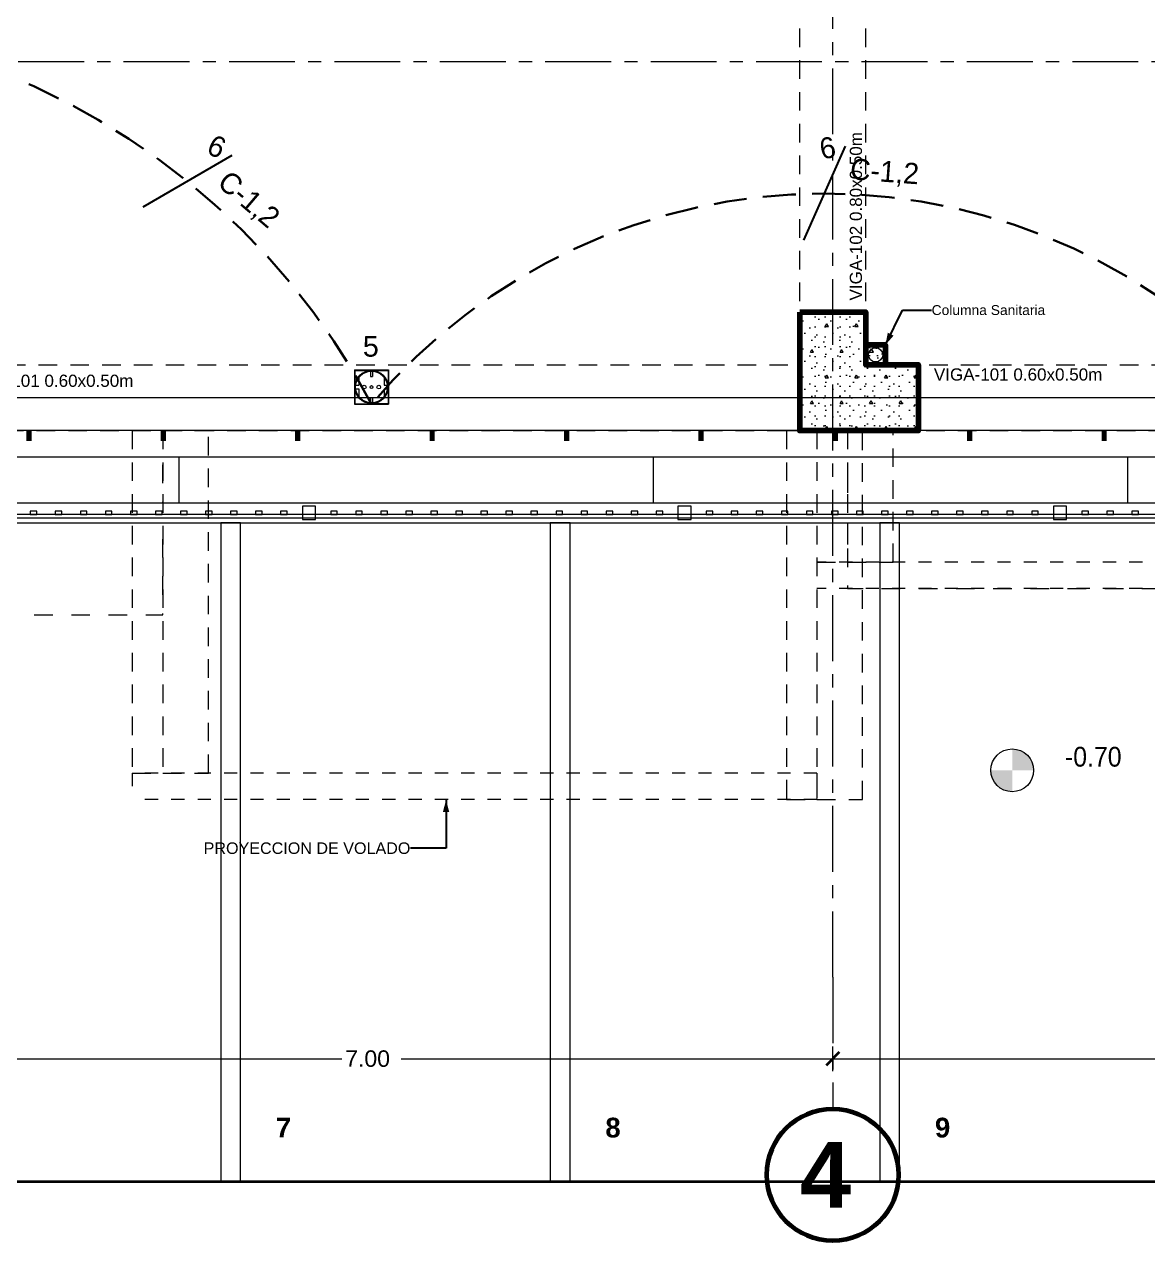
# Model space of a CAD drawing. Header units: inches. Extents: x -19 to 5698, y -728 to 92.
# Drawn here: x 24.18 to 32.71, y 1.05 to 10.28 of the extents above; entities that cross this region are included whole.
import ezdxf

# ---------------------------------------------------------------- set-up
doc = ezdxf.new("R2010")
doc.units = ezdxf.units.IN
doc.header["$MEASUREMENT"] = 0
doc.set_wipeout_variables(frame=1)
doc.header["$PDMODE"] = 1
for name, pattern in [('CONTINUA', [0]), ('HIDDEN', [0.375, 0.25, -0.125]), ('Hidden Line', [0.195611, 0.141111, -0.0545]), ('Línea Oculta', [0.195611, 0.141111, -0.0545]), ('Punto & Raya', [0.65, 0.5, -0.075, 0, -0.075]), ('Rayas', [0.282222, 0.141111, -0.141111]), ('super', [0.125, 0.075, -0.05]), ('Wipeout_Contour', [1, 0, -1])]:
    doc.linetypes.add(name, pattern=pattern)
doc.layers.get('0').update_dxf_attribs({"color": 61})
for name, color, linetype, lineweight in [('00 conduct tomacorr', 120, 'HIDDEN', 30), ('00 IE CKTO ILUMINACION', 3, 'Continuous', 50), ('00 IE LUZ EMERGENCIA', 253, 'Continuous', 0), ('10 REM ACABADOS', 170, 'Continuous', 13)]:
    doc.layers.add(name, color=color, linetype=linetype, lineweight=lineweight)
for name, color, linetype in [('02 _ ARQ _ ALB _ Cotas Ejes', 7, 'Continuous'), ('02 _ ARQ _ ALB _ Ejes Generales', 251, 'Continuous'), ('02 _ ARQ _ ZON _ Espacio.3D', 7, 'Continuous'), ('08 _ STR _ EXT _ 06 Columnas', 7, 'Continuous'), ('08 _ STR _ EXT _ 06 Elementos de Fachada', 7, 'Continuous'), ('08 _ STR _ EXT _ 07 Losa Aligerada', 7, 'Continuous'), ('08 _ STR _ EXT _ 08 Placas Inclinadas', 7, 'Continuous'), ('08 _ STR _ EXT _ 09 Vigas', 251, 'Continuous'), ('08 _ STR _ EXT _ 10 Vereda Exterior', 7, 'Continuous'), ('08 _ STR _ EXT _ Cerco Perimetrico', 7, 'Continuous'), ('08 _ STR _ EXT _ Estacionamiento-Pavimento', 7, 'Continuous'), ('Dibujo 2D - General', 7, 'Continuous'), ('Estructura - 04 MURO', 7, 'Continuous'), ('Estructura - Carga', 7, 'Continuous'), ('IE-ALUM', 4, 'Continuous'), ('Interior - Equipamiento', 7, 'Continuous'), ('Marcador - Secciones', 7, 'Continuous'), ('MEP - HVAC', 7, 'Continuous'), ('Notas - Etiquetas', 7, 'Continuous')]:
    doc.layers.add(name, color=color, linetype=linetype)
doc.styles.add('Annotative', font='arial.ttf')
doc.styles.add('Estilo_Generado_1', font='swisseb.ttf')
doc.styles.add('Estilo_Generado_4', font='swisse.ttf')
doc.styles.add('Estilo_Generado_8', font='arialbd.ttf')
doc.dimstyles.new('Estilo_Generado__1', dxfattribs={"dimtxt": 0.125, "dimasz": 0.095, "dimexe": 0.18, "dimexo": 0.3, "dimgap": 0, "dimtad": 0, "dimtih": 1, "dimtoh": 1, "dimzin": 0, "dimdsep": 46, "dimtxsty": 'Estilo_Generado_4', "dimblk": 'ARROWHEAD_6', "dimblk1": 'ARROWHEAD_6', "dimblk2": 'ARROWHEAD_6', "dimcen": 0.09, "dimse1": 1, "dimse2": 1, "dimclrd": 144, "dimclre": 144, "dimclrt": 7, "dimadec": 0, "dimazin": 0, "dimtfac": 1, "dimtdec": 4, "dimtmove": 0, "dimatfit": 3, "dimfxl": 1, "dimtolj": 1, "dimtzin": 0, "dimarcsym": 0})
doc.dimstyles.new('Estilo_Generado__8', dxfattribs={"dimtxt": 0.18, "dimasz": 0.0912, "dimexe": 0.18, "dimexo": 0.0625, "dimgap": 0, "dimtad": 0, "dimtih": 1, "dimtoh": 1, "dimdec": 4, "dimzin": 0, "dimdsep": 46, "dimcen": 0.09, "dimadec": 0, "dimazin": 0, "dimtfac": 1, "dimtdec": 4, "dimtmove": 0, "dimatfit": 3, "dimldrblk": 'ARROWHEAD_5', "dimfxl": 1, "dimtolj": 1, "dimtzin": 0, "dimarcsym": 0})

# ---------------------------------------------------------------- blocks, each defined once
blk = doc.blocks.new('*D13')
at = {"layer": '02 _ ARQ _ ALB _ Cotas Ejes', "color": 144, "linetype": 'Continuous', "lineweight": 13, "transparency": 16777216}
for p, q in [((23.32, 2.3369), (23.32, 2.5244)), ((30.32, 2.3369), (30.32, 2.5244)), ((23.32, 2.4306), (26.5951, 2.4306)), ((27.0449, 2.4306), (30.32, 2.4306))]:
    blk.add_line(p, q, dxfattribs=at)
at = {"layer": '02 _ ARQ _ ALB _ Cotas Ejes', "color": 152, "linetype": 'Continuous', "lineweight": 35, "transparency": 16777216}
for p, q in [((23.37, 2.4806), (23.27, 2.3806)), ((30.37, 2.4806), (30.27, 2.3806))]:
    blk.add_line(p, q, dxfattribs=at)
at = {"layer": '02 _ ARQ _ ALB _ Cotas Ejes', "color": 7, "lineweight": 35, "transparency": 16777216, "insert": (26.62, 2.3681), "char_height": 0.125, "attachment_point": 7, "style": 'Estilo_Generado_4'}
blk.add_mtext('\\A1;{\\pql;\\fSwis721 Ex BT|b0|i0|c0|p34;7.00}', dxfattribs=at)
blk = doc.blocks.new('ARROWHEAD_6')
at = {"color": 0, "linetype": 'Continuous', "lineweight": 0}
for p, q in [((0, 0), (-1, 0)), ((-0.5, -0.5), (0.5, 0.5))]:
    blk.add_line(p, q, dxfattribs=at)
blk = doc.blocks.new('*D14')
at = {"layer": '02 _ ARQ _ ALB _ Cotas Ejes', "color": 144, "linetype": 'Continuous', "lineweight": 13, "transparency": 16777216}
for p, q in [((30.32, 2.3369), (30.32, 2.5244)), ((37.32, 2.3369), (37.32, 2.5244)), ((30.32, 2.4306), (33.5951, 2.4306)), ((34.0449, 2.4306), (37.32, 2.4306))]:
    blk.add_line(p, q, dxfattribs=at)
at = {"layer": '02 _ ARQ _ ALB _ Cotas Ejes', "color": 152, "linetype": 'Continuous', "lineweight": 35, "transparency": 16777216}
for p, q in [((30.37, 2.4806), (30.27, 2.3806)), ((37.37, 2.4806), (37.27, 2.3806))]:
    blk.add_line(p, q, dxfattribs=at)
at = {"layer": '02 _ ARQ _ ALB _ Cotas Ejes', "color": 7, "lineweight": 35, "transparency": 16777216, "insert": (33.62, 2.3681), "char_height": 0.125, "attachment_point": 7, "style": 'Estilo_Generado_4'}
blk.add_mtext('\\A1;{\\pql;\\fSwis721 Ex BT|b0|i0|c0|p34;7.00}', dxfattribs=at)
blk = doc.blocks.new('ARROWHEAD_5')
at = {"linetype": 'Continuous', "lineweight": 0}
blk.add_hatch(color=0, dxfattribs=at).paths.add_polyline_path([(-1, 0.2679), (0, 0), (-1, -0.2679)])
at = {"color": 0, "linetype": 'Continuous', "lineweight": 0}
blk.add_line((0, 0), (-1, 0), dxfattribs=at)
blk = doc.blocks.new('tomacorriente schuko 2+T')
at = {"color": 3}
for p, q in [((-0.1377, -0.0281, -162.36), (-0.1377, -0.1227, -162.36)), ((-0.1377, -0.0281, -162.36), (-0.0441, -0.0281, -162.36)), ((-0.1367, -0.0296, -162.36), (-0.1367, -0.1211, -162.36)), ((-0.1367, -0.0296, -162.36), (-0.1367, -0.1211, -162.36)), ((-0.1367, -0.0296, -162.36), (-0.0452, -0.0296, -162.36)), ((-0.1367, -0.0296, -162.36), (-0.0909, -0.0296, -162.36)), ((-0.0935, -0.0318, -162.36), (-0.0935, -0.0465, -162.36)), ((-0.0909, -0.0296, -162.36), (-0.0452, -0.0296, -162.36)), ((-0.0883, -0.0318, -162.36), (-0.0883, -0.0465, -162.36)), ((-0.0452, -0.0296, -162.36), (-0.0452, -0.1211, -162.36)), ((-0.0452, -0.0296, -162.36), (-0.0452, -0.1211, -162.36)), ((-0.0441, -0.0281, -162.36), (-0.0441, -0.1227, -162.36)), ((-0.1261, -0.0496, -162.36), (-0.1261, -0.0701, -162.36)), ((-0.0935, -0.0465, -162.36), (-0.0883, -0.0465, -162.36)), ((-0.0557, -0.0496, -162.36), (-0.0557, -0.0701, -162.36)), ((-0.1342, -0.0701, -162.36), (-0.1261, -0.0701, -162.36)), ((-0.1342, -0.0806, -162.36), (-0.1261, -0.0806, -162.36)), ((-0.1261, -0.0806, -162.36), (-0.1261, -0.1011, -162.36)), ((-0.0557, -0.0701, -162.36), (-0.0476, -0.0701, -162.36)), ((-0.0557, -0.0806, -162.36), (-0.0476, -0.0806, -162.36)), ((-0.0557, -0.0806, -162.36), (-0.0557, -0.1011, -162.36)), ((-0.1377, -0.1227, -162.36), (-0.0441, -0.1227, -162.36)), ((-0.1367, -0.1211, -162.36), (-0.0452, -0.1211, -162.36)), ((-0.1367, -0.1211, -162.36), (-0.0909, -0.1211, -162.36)), ((-0.0935, -0.1043, -162.36), (-0.0883, -0.1043, -162.36)), ((-0.0935, -0.1043, -162.36), (-0.0935, -0.1189, -162.36)), ((-0.0909, -0.1211, -162.36), (-0.0452, -0.1211, -162.36)), ((-0.0883, -0.1043, -162.36), (-0.0883, -0.1189, -162.36))]:
    blk.add_line(p, q, dxfattribs=at)
for centre, radius in [((-0.0909, -0.0754, -162.36), 0.0457), ((-0.0909, -0.0754, -162.36), 0.0436), ((-0.1109, -0.0754, -162.36), 0.00505), ((-0.091, -0.0755, -162.36), 0.00406), ((-0.0709, -0.0754, -162.36), 0.00505)]:
    blk.add_circle(centre, radius, dxfattribs=at)

msp = doc.modelspace()

# ---------------------------------------------------------------- hatches: boundary and pattern name
at = {"linetype": 'Continuous', "lineweight": 13}
for points in [[(31.6823, 4.6208), (31.8448, 4.6208), (31.8324, 4.6829), (31.7972, 4.7357), (31.7445, 4.7709), (31.6823, 4.7833)], [(31.6823, 4.6208), (31.5198, 4.6208), (31.5322, 4.5586), (31.5674, 4.5058), (31.6201, 4.4706), (31.6823, 4.4583)]]:
    msp.add_hatch(color=7, dxfattribs=at).paths.add_polyline_path(points)
at = {"layer": '08 _ STR _ EXT _ 10 Vereda Exterior', "linetype": 'Continuous', "lineweight": 13}
h = msp.add_hatch(dxfattribs=at)
h.set_pattern_fill('RETÍCULA_100X100_0002', color=251, style=0, pattern_type=2)
h.set_pattern_definition([(360, (3.7574, 18.3027), (0, 2.53199), []), (90, (3.7574, 18.3027), (-3.6, 0), [])])
h.paths.add_polyline_path([(2.17, 3.6213), (4.2913, 1.5), (9.32, 1.5), (9.32, 6.5), (40.52, 6.5), (40.52, 1.5), (52.92, 1.5), (52.92, 19.0859), (51.57, 19.0859), (51.57, 7.2), (9.07, 7.2), (9.07, 7.85), (6.5201, 7.85, -0.414214), (6.2701, 8.1), (6.2701, 8.85, -0.414213), (6.5201, 9.1), (9.07, 9.1), (9.07, 12), (6.5201, 12, -0.414214), (6.2701, 12.25), (6.2701, 13, -0.414213), (6.5201, 13.25), (9.07, 13.25), (9.07, 16.15), (6.5201, 16.15, -0.414214), (6.2701, 16.4), (6.2701, 17.15, -0.414213), (6.5201, 17.4), (8.77, 17.4), (8.7706, 21.0499), (2.17, 21.0499)])
at = {"layer": 'Estructura - Carga', "linetype": 'Continuous', "lineweight": 13}
h = msp.add_hatch(dxfattribs=at)
h.set_pattern_fill('HORMIGÓN_ARMADO_0002', color=251, style=0, pattern_type=2)
h.set_pattern_definition([(0, (0, 0), (0, 0.3117692), [0.03, -0.15]), (0, (0.09, 0.1559), (0, 0.3117692), [0.03, -0.15]), (60, (0, 0), (-0.27, 0.1558846), [0.03, -0.15]), (60, (0.18, 0), (-0.27, 0.1558846), [0.03, -0.15]), (120, (0.03, 0), (0.27, 0.1558846), [0.03, -0.15]), (120, (0.21, 0), (0.27, 0.1558846), [0.03, -0.15]), (0, (0, 0.03), (0, 0.06), [0, -0.06, 0, -0.09]), (45, (0.03, 0.03), (-0.04242641, 0.04242641), [0, -0.045, 0, -0.075])])
h.paths.add_polyline_path([(30.57, 7.7), (30.72, 7.7), (30.72, 7.85), (30.57, 7.85)])

# ---------------------------------------------------------------- linework, layer by layer
at = {"color": 7, "linetype": 'Continuous', "lineweight": 13}
msp.add_circle((31.6823, 4.6208), 0.1625, dxfattribs=at)
at = {"layer": '00 conduct tomacorr'}
for centre, radius, start, end in [((21.9806, 4.8275), 5.4806, 27.99439, 74.19248), ((30.257, 4.5064), 4.4929, 40.16588, 139.90573)]:
    msp.add_arc(centre, radius, start, end, dxfattribs=at)
at = {"layer": '02 _ ARQ _ ALB _ Ejes Generales', "color": 251, "linetype": 'Punto & Raya', "lineweight": 13, "true_color": 0x636466}
for p, q in [((5.8454, 7.45), (54.57, 7.45)), ((30.32, 3.05), (30.32, 3.05)), ((30.32, 3.05), (30.32, 2.05))]:
    msp.add_line(p, q, dxfattribs=at)
at = {"layer": '02 _ ARQ _ ALB _ Ejes Generales', "color": 7, "linetype": 'Continuous', "lineweight": 60}
msp.add_circle((30.32, 1.55), 0.5, dxfattribs=at)
at = {"layer": '02 _ ARQ _ ALB _ Ejes Generales', "color": 7, "linetype": 'Punto & Raya', "lineweight": 13}
msp.add_point((30.32, 3.05), dxfattribs=at)
at = {"layer": '02 _ ARQ _ ZON _ Espacio.3D', "color": 254, "linetype": 'Continuous', "lineweight": 0, "flags": 128}
msp.add_lwpolyline([(23.57, 7.45), (30.07, 7.45), (30.07, 8.1), (30.57, 8.1), (30.57, 7.7), (30.97, 7.7), (30.97, 7.45), (36.87, 7.45), (36.87, 7.7), (37.07, 7.7), (37.07, 8.1), (37.57, 8.1), (37.57, 7.7), (37.77, 7.7), (37.77, 7.45), (43.67, 7.45)], dxfattribs=at)
at = {"layer": '08 _ STR _ EXT _ 07 Losa Aligerada', "color": 7, "linetype": 'Rayas', "lineweight": 18, "flags": 128}
msp.add_lwpolyline([(8.17, 27.9392), (7.67, 27.9392), (7.67, 5.8), (25.2353, 5.8), (25.2353, 7.2), (30.4315, 7.2), (30.4315, 6.0005), (37.07, 6.0005), (37.07, 3.3753), (44.57, 3.3753), (44.57, 6.05), (52.32, 6.05), (52.32, 14.9999), (51.57, 14.9999), (51.57, 15.1499), (51.57, 15.7999), (51.57, 18.1001), (51.57, 18.1001), (51.57, 20.35), (46.67, 20.35), (46.67, 22.35), (46.67, 22.6), (46.67, 24.5), (46.67, 24.75), (46.67, 26.75), (51.57, 26.75), (51.57, 29.7), (51.57, 29.7), (51.57, 35.2005), (52.37, 35.2005), (52.52, 35.2005), (52.52, 41.1), (38.9553, 41.1), (38.9553, 40.8001), (34.0478, 40.8001), (34.0478, 40.5001), (23.37, 40.5001), (23.37, 43.8736), (16.2699, 43.8736), (16.2699, 39.9), (11.1201, 39.9), (11.1201, 40.95), (8.02, 40.95), (8.02, 37.7), (9.07, 37.7), (9.07, 33.9), (8.17, 33.9)], close=True, dxfattribs=at)
at = {"layer": '08 _ STR _ EXT _ 07 Losa Aligerada', "color": 7, "linetype": 'Continuous', "lineweight": 18, "flags": 128}
msp.add_lwpolyline([(9.07, 30.7), (9.07, 17.4), (6.5201, 17.4, 0.414213), (6.2701, 17.15), (6.2701, 16.4, 0.414071), (6.5201, 16.15), (9.07, 16.15), (9.07, 13.25), (6.5201, 13.25, 0.414229), (6.2701, 13), (6.2701, 12.25, 0.414214), (6.5201, 12), (9.07, 12), (9.07, 9.1), (6.5201, 9.1, 0.414244), (6.2701, 8.85), (6.2701, 8.1, 0.414204), (6.5201, 7.85), (9.07, 7.85), (9.07, 7.2), (51.57, 7.2)], format="xyb", dxfattribs=at)
at = {"layer": '08 _ STR _ EXT _ 08 Placas Inclinadas', "color": 251, "linetype": 'Línea Oculta', "lineweight": 13, "flags": 128}
for points in [[(30.2005, 6.2005), (30.4315, 6.2005)], [(30.4315, 6.2005), (30.7779, 6.2005)], [(25.0044, 4.6), (25.2353, 4.6)], [(25.2353, 4.6), (25.5817, 4.6)], [(29.9696, 4.4), (30.2005, 4.4)], [(30.2005, 4.4), (30.5469, 4.4)]]:
    msp.add_lwpolyline(points, dxfattribs=at)
at = {"layer": '08 _ STR _ EXT _ 09 Vigas', "color": 251, "linetype": 'Hidden Line', "lineweight": 13, "true_color": 0x636466}
for p, q in [((30.07, 7.7), (30.07, 16.9)), ((30.57, 7.7), (30.57, 16.9)), ((23.57, 7.7), (30.07, 7.7)), ((30.57, 7.7), (37.07, 7.7))]:
    msp.add_line(p, q, dxfattribs=at)
at = {"layer": '08 _ STR _ EXT _ 09 Vigas', "color": 251, "linetype": 'super', "lineweight": 13, "true_color": 0x636466}
for p, q in [((37.07, 6.2005), (30.2005, 6.2005)), ((30.2005, 6.2005), (30.2005, 6.0005)), ((37.07, 6.0005), (30.2005, 6.0005)), ((30.2005, 4.6), (25.0043, 4.6)), ((25.0043, 4.6), (25.0043, 4.4)), ((30.2005, 4.6), (30.2005, 4.4)), ((30.2005, 4.4), (25.0043, 4.4))]:
    msp.add_line(p, q, dxfattribs=at)
at = {"layer": '08 _ STR _ EXT _ Estacionamiento-Pavimento', "color": 7, "linetype": 'Continuous', "lineweight": 13, "flags": 128}
for points in [[(9.32, 6.5), (40.52, 6.5)], [(40.52, 1.5), (9.32, 1.5)], [(9.32, 1.5), (40.52, 1.5)]]:
    msp.add_lwpolyline(points, dxfattribs=at)
at = {"layer": 'Estructura - 04 MURO', "color": 165, "linetype": 'Continuous', "lineweight": 15}
for p, q in [((14.0199, 7.45), (43.67, 7.45)), ((14.0199, 7.2), (43.67, 7.2))]:
    msp.add_line(p, q, dxfattribs=at)
at = {"layer": 'Estructura - Carga', "color": 7, "linetype": 'Continuous', "lineweight": 80, "flags": 128}
msp.add_lwpolyline([(30.57, 7.7), (30.72, 7.7), (30.72, 7.85), (30.57, 7.85)], close=True, dxfattribs=at)
at = {"layer": 'IE-ALUM'}
for p, q in [((30.4144, 9.359), (30.0985, 8.645)), ((25.7606, 9.2878), (25.0848, 8.8969))]:
    msp.add_line(p, q, dxfattribs=at)
at = {"layer": 'Marcador - Secciones', "color": 251, "linetype": 'Punto & Raya', "lineweight": 13, "true_color": 0x636466}
msp.add_line((4.9384, 10.0018), (46.3506, 10.0018), dxfattribs=at)
at = {"layer": 'MEP - HVAC', "color": 7, "linetype": 'Continuous', "lineweight": 13, "flags": 128}
msp.add_lwpolyline([(30.645, 7.829, -1), (30.645, 7.721, -1)], format="xyb", close=True, dxfattribs=at)

# ---------------------------------------------------------------- block references
at = {"layer": '10 REM ACABADOS', "xscale": 2.759423129612763, "yscale": 2.759423129612763, "zscale": 2.759423129612763, "rotation": 0.099003147362815}
msp.add_blockref('tomacorriente schuko 2+T', (27.0702, 7.739, 448.0199), dxfattribs=at)

# ---------------------------------------------------------------- texts
at = {"color": 7, "lineweight": 13, "insert": (32.0823, 4.6468), "char_height": 0.15, "attachment_point": 7, "style": 'Estilo_Generado_4'}
msp.add_mtext('\\A1;{\\W0.900000x;\\pql;\\fSwis721 Ex BT|b0|i0|c0|p34;-0.70}', dxfattribs=at)
at = {"layer": '00 IE CKTO ILUMINACION', "color": 30, "linetype": 'CONTINUA', "lineweight": 15, "true_color": 0xf26722}
for rotation, p in [(334.97124, (25.5579, 9.3096, 10395.4412)), (11.06262, (30.2377, 9.2572, 10395.4412))]:
    msp.add_text('6', height=0.1596, rotation=rotation, dxfattribs=at).set_placement(p)
at = {"layer": '00 IE CKTO ILUMINACION', "color": 4, "linetype": 'CONTINUA', "lineweight": 15}
for rotation, p in [(355.72375, (30.448, 9.1082, 0)), (319.63237, (25.6401, 9.0653, 0))]:
    msp.add_text('C-1,2', height=0.15962, rotation=rotation, dxfattribs=at).set_placement(p)
at = {"layer": '00 IE LUZ EMERGENCIA', "style": 'Annotative'}
msp.add_attdef('5', (26.7537, 7.7613), '', height=0.1562, dxfattribs=at)
at = {"layer": '02 _ ARQ _ ALB _ Ejes Generales', "color": 7, "lineweight": 30, "insert": (30.0708, 1.8), "char_height": 0.5, "attachment_point": 1, "style": 'Estilo_Generado_1'}
msp.add_mtext('\\A1;{\\pql;\\pt0;\\fSwis721 Ex BT|b1|i0|c0|p34;4}', dxfattribs=at)
at = {"layer": 'Interior - Equipamiento', "color": 175, "lineweight": 13, "char_height": 0.15, "attachment_point": 4, "style": 'Estilo_Generado_8'}
for s, insert in [('\\A1;{\\pql;\\fArial|b1|i0|c0|p34;7}', (26.0932, 1.9086)), ('\\A1;{\\pql;\\fArial|b1|i0|c0|p34;8}', (28.5943, 1.9073)), ('\\A1;{\\pql;\\fArial|b1|i0|c0|p34;9}', (31.0954, 1.9073))]:
    msp.add_mtext(s, dxfattribs=dict(at, insert=insert))
at = {"layer": 'Notas - Etiquetas', "color": 171, "linetype": 'Continuous', "lineweight": 13, "insert": (30.5433, 8.1877), "char_height": 0.0925, "attachment_point": 7, "rotation": 90, "style": 'Estilo_Generado_4'}
msp.add_mtext('\\A1;{\\pql;\\fSwis721 Ex BT|b0|i0|c0|p34;VIGA-102\\fSwis721 Ex BT|b0|i0|c0|p34; \\fSwis721 Ex BT|b0|i0|c0|p34;0.80\\fSwis721 Ex BT|b0|i0|c0|p34;x\\fSwis721 Ex BT|b0|i0|c0|p34;0.50\\fSwis721 Ex BT|b0|i0|c0|p34;m}', dxfattribs=at)
at = {"layer": 'Notas - Etiquetas', "color": 5, "linetype": 'Continuous', "lineweight": 35, "style": 'Estilo_Generado_4'}
for s, insert, char_height, attachment_point in [('\\A1;{\\pql;\\fSwis721 Ex BT|b0|i0|c0|p34;Columna Sanitaria}', (31.0707, 8.1143), 0.075, 4), ('\\A1;{\\pqr;\\fSwis721 Ex BT|b0|i0|c0|p34;PROYECCION DE VOLADO}', (27.1146, 4.0292), 0.0875, 6)]:
    msp.add_mtext(s, dxfattribs=dict(at, insert=insert, char_height=char_height, attachment_point=attachment_point))
at = {"layer": 'Notas - Etiquetas', "color": 171, "linetype": 'Continuous', "lineweight": 13, "char_height": 0.0925, "style": 'Estilo_Generado_4'}
for insert, attachment_point in [((31.0877, 7.6724), 1), ((23.7343, 7.5308), 7)]:
    msp.add_mtext('\\A1;{\\pql;\\fSwis721 Ex BT|b0|i0|c0|p34;VIGA-101\\fSwis721 Ex BT|b0|i0|c0|p34; \\fSwis721 Ex BT|b0|i0|c0|p34;0.60\\fSwis721 Ex BT|b0|i0|c0|p34;x\\fSwis721 Ex BT|b0|i0|c0|p34;0.50\\fSwis721 Ex BT|b0|i0|c0|p34;m}', dxfattribs=dict(at, insert=insert, attachment_point=attachment_point))

# ---------------------------------------------------------------- leaders
at = {"layer": 'Notas - Etiquetas', "color": 144, "linetype": 'Continuous', "lineweight": 13, "annotation_type": 0, "has_hookline": 1}
for points, hookline_direction, text_width in [([(30.72, 7.85), (30.8485, 8.1143), (31.0707, 8.1143)], 0, 1.0171), ([(27.3854, 4.3948), (27.3854, 4.0292), (27.1146, 4.0292)], 1, 1.7407)]:
    msp.add_leader(points, dimstyle='Estilo_Generado__8', dxfattribs=dict(at, hookline_direction=hookline_direction, text_width=text_width))

# ---------------------------------------------------------------- next in the draw order: wipeouts: each hides what was drawn before it
at = {"color": 254, "linetype": 'Wipeout_Contour', "lineweight": 0, "ltscale": 106.674429}
msp.add_wipeout([(14.0199, 7.2), (14.0199, 7), (37.07, 7), (37.07, 7.2)], dxfattribs=at).dxf.layer = '08 _ STR _ EXT _ 06 Elementos de Fachada'
at = {"color": 254, "linetype": 'Wipeout_Contour', "lineweight": 0, "ltscale": 104.520254}
msp.add_wipeout([(40.52, 6.65), (9.32, 6.65), (9.32, 6.5), (40.52, 6.5)], dxfattribs=at).dxf.layer = '08 _ STR _ EXT _ Cerco Perimetrico'

# ---------------------------------------------------------------- next in the draw order: hatches: boundary and pattern name
at = {"linetype": 'Continuous', "lineweight": 13}
for points in [[(24.2399, 7.12), (24.2399, 7.2), (24.1999, 7.2), (24.1999, 7.12)], [(25.2599, 7.12), (25.2599, 7.2), (25.2199, 7.2), (25.2199, 7.12)], [(26.2799, 7.12), (26.2799, 7.2), (26.2399, 7.2), (26.2399, 7.12)], [(27.2999, 7.12), (27.2999, 7.2), (27.2599, 7.2), (27.2599, 7.12)], [(28.3199, 7.12), (28.3199, 7.2), (28.2799, 7.2), (28.2799, 7.12)], [(29.3399, 7.12), (29.3399, 7.2), (29.2999, 7.2), (29.2999, 7.12)], [(30.3599, 7.12), (30.3599, 7.2), (30.3199, 7.2), (30.3199, 7.12)], [(31.3799, 7.12), (31.3799, 7.2), (31.3399, 7.2), (31.3399, 7.12)], [(32.3999, 7.12), (32.3999, 7.2), (32.3599, 7.2), (32.3599, 7.12)]]:
    msp.add_hatch(color=253, dxfattribs=at).paths.add_polyline_path(points)
at = {"layer": '08 _ STR _ EXT _ 06 Columnas', "linetype": 'Continuous', "lineweight": 9}
h = msp.add_hatch(dxfattribs=at)
h.set_pattern_fill('HORMIGÓN_EN_MASA_0002', style=0, pattern_type=2)
h.set_pattern_definition([(0, (0, 0), (0, 0.3897114), [0.024375, -0.200625]), (0, (0.1125, 0.19486), (0, 0.3897114), [0.024375, -0.200625]), (60, (0, 0), (-0.3375, 0.1948557), [0.024375, -0.200625]), (60, (0.225, 0), (-0.3375, 0.1948557), [0.024375, -0.200625]), (120, (0.02437, 0), (0.3375, 0.1948557), [0.024375, -0.200625]), (120, (0.24938, 0), (0.3375, 0.1948557), [0.024375, -0.200625]), (0, (0, 0.0375), (0, 0.075), [0, -0.075, 0, -0.1125]), (45, (0.0375, 0.0375), (-0.053033, 0.053033), [0, -0.05625, 0, -0.09375])])
h.paths.add_polyline_path([(30.07, 8.1), (30.07, 7.2), (30.97, 7.2), (30.97, 7.7), (30.57, 7.7), (30.57, 8.1)])

# ---------------------------------------------------------------- next in the draw order: linework, layer by layer
at = {"layer": '02 _ ARQ _ ALB _ Ejes Generales', "color": 251, "linetype": 'Punto & Raya', "lineweight": 13, "true_color": 0x636466}
msp.add_line((30.32, 3.05), (30.32, 44.9), dxfattribs=at)
at = {"layer": '08 _ STR _ EXT _ 06 Columnas', "color": 7, "linetype": 'Continuous', "lineweight": 80, "flags": 128}
msp.add_lwpolyline([(30.07, 8.1), (30.07, 7.2), (30.97, 7.2), (30.97, 7.7), (30.57, 7.7), (30.57, 8.1)], close=True, dxfattribs=at)
at = {"layer": '08 _ STR _ EXT _ 06 Elementos de Fachada', "color": 7, "linetype": 'Continuous', "lineweight": 13, "flags": 128}
for points in [[(37.07, 7.2), (14.0199, 7.2)], [(14.0199, 7), (37.07, 7)]]:
    msp.add_lwpolyline(points, dxfattribs=at)
at = {"layer": '08 _ STR _ EXT _ 08 Placas Inclinadas', "color": 251, "linetype": 'Línea Oculta', "lineweight": 13}
for p, q in [((25.2353, 7.2), (25.2353, 4.6)), ((30.2005, 7.2), (30.2005, 4.4)), ((30.4315, 7.2), (30.4315, 6.2005))]:
    msp.add_line(p, q, dxfattribs=at)
at = {"layer": '08 _ STR _ EXT _ 08 Placas Inclinadas', "color": 251, "linetype": 'Línea Oculta', "lineweight": 13, "flags": 128}
for points in [[(25.0044, 7.2), (25.2353, 7.2)], [(25.0044, 7.2), (25.0044, 4.6)], [(25.2353, 7.2), (25.5817, 7.2)], [(25.5817, 4.6), (25.5817, 7.2)], [(29.9696, 7.2), (30.2005, 7.2)], [(29.9696, 7.2), (29.9696, 4.4)], [(30.2005, 7.2005), (30.4315, 7.2005)], [(30.2005, 7.2005), (30.2005, 6.2005)], [(30.2005, 7.2), (30.5469, 7.2)], [(30.4315, 7.2005), (30.7779, 7.2005)], [(30.5469, 4.4), (30.5469, 7.2)], [(30.7779, 6.2005), (30.7779, 7.2)]]:
    msp.add_lwpolyline(points, dxfattribs=at)
at = {"layer": '08 _ STR _ EXT _ 09 Vigas', "color": 251, "linetype": 'Hidden Line', "lineweight": 13, "true_color": 0x636466}
for p, q in [((9.57, 7.2), (51.57, 7.2)), ((30.57, 7.2), (30.07, 7.2))]:
    msp.add_line(p, q, dxfattribs=at)
at = {"layer": '08 _ STR _ EXT _ Cerco Perimetrico', "color": 167, "linetype": 'Continuous', "lineweight": 18}
for p, q in [((40.529, 6.5625), (9.336, 6.5625)), ((40.529, 6.5625), (9.336, 6.5625)), ((9.336, 6.5375), (40.529, 6.5375)), ((9.336, 6.5375), (40.529, 6.5375))]:
    msp.add_line(p, q, dxfattribs=at)
at = {"layer": '08 _ STR _ EXT _ Cerco Perimetrico', "color": 7, "linetype": 'Continuous', "lineweight": 13, "flags": 128}
for points in [[(40.67, 6.65), (9.32, 6.65)], [(9.32, 6.5), (40.52, 6.5)]]:
    msp.add_lwpolyline(points, dxfattribs=at)
at = {"layer": '08 _ STR _ EXT _ Cerco Perimetrico', "color": 167, "linetype": 'Continuous', "lineweight": 18, "flags": 128}
for points in [[(24.23, 6.5875), (24.23, 6.5625), (24.28, 6.5625), (24.28, 6.5875)], [(24.42, 6.5875), (24.42, 6.5625), (24.47, 6.5625), (24.47, 6.5875)], [(24.61, 6.5875), (24.61, 6.5625), (24.66, 6.5625), (24.66, 6.5875)], [(24.8, 6.5875), (24.8, 6.5625), (24.85, 6.5625), (24.85, 6.5875)], [(24.99, 6.5875), (24.99, 6.5625), (25.04, 6.5625), (25.04, 6.5875)], [(25.18, 6.5875), (25.18, 6.5625), (25.23, 6.5625), (25.23, 6.5875)], [(25.37, 6.5875), (25.37, 6.5625), (25.42, 6.5625), (25.42, 6.5875)], [(25.56, 6.5875), (25.56, 6.5625), (25.61, 6.5625), (25.61, 6.5875)], [(25.75, 6.5875), (25.75, 6.5625), (25.8, 6.5625), (25.8, 6.5875)], [(25.94, 6.5875), (25.94, 6.5625), (25.99, 6.5625), (25.99, 6.5875)], [(26.13, 6.5875), (26.13, 6.5625), (26.18, 6.5625), (26.18, 6.5875)], [(26.295, 6.625), (26.295, 6.525), (26.395, 6.525), (26.395, 6.625)], [(26.51, 6.5875), (26.51, 6.5625), (26.56, 6.5625), (26.56, 6.5875)], [(26.7, 6.5875), (26.7, 6.5625), (26.75, 6.5625), (26.75, 6.5875)], [(26.89, 6.5875), (26.89, 6.5625), (26.94, 6.5625), (26.94, 6.5875)], [(27.08, 6.5875), (27.08, 6.5625), (27.13, 6.5625), (27.13, 6.5875)], [(27.27, 6.5875), (27.27, 6.5625), (27.32, 6.5625), (27.32, 6.5875)], [(27.46, 6.5875), (27.46, 6.5625), (27.51, 6.5625), (27.51, 6.5875)], [(27.65, 6.5875), (27.65, 6.5625), (27.7, 6.5625), (27.7, 6.5875)], [(27.84, 6.5875), (27.84, 6.5625), (27.89, 6.5625), (27.89, 6.5875)], [(28.03, 6.5875), (28.03, 6.5625), (28.08, 6.5625), (28.08, 6.5875)], [(28.22, 6.5875), (28.22, 6.5625), (28.27, 6.5625), (28.27, 6.5875)], [(28.41, 6.5875), (28.41, 6.5625), (28.46, 6.5625), (28.46, 6.5875)], [(28.6, 6.5875), (28.6, 6.5625), (28.65, 6.5625), (28.65, 6.5875)], [(28.79, 6.5875), (28.79, 6.5625), (28.84, 6.5625), (28.84, 6.5875)], [(28.98, 6.5875), (28.98, 6.5625), (29.03, 6.5625), (29.03, 6.5875)], [(29.145, 6.625), (29.145, 6.525), (29.245, 6.525), (29.245, 6.625)], [(29.36, 6.5875), (29.36, 6.5625), (29.41, 6.5625), (29.41, 6.5875)], [(29.55, 6.5875), (29.55, 6.5625), (29.6, 6.5625), (29.6, 6.5875)], [(29.74, 6.5875), (29.74, 6.5625), (29.79, 6.5625), (29.79, 6.5875)], [(29.93, 6.5875), (29.93, 6.5625), (29.98, 6.5625), (29.98, 6.5875)], [(30.12, 6.5875), (30.12, 6.5625), (30.17, 6.5625), (30.17, 6.5875)], [(30.31, 6.5875), (30.31, 6.5625), (30.36, 6.5625), (30.36, 6.5875)], [(30.5, 6.5875), (30.5, 6.5625), (30.55, 6.5625), (30.55, 6.5875)], [(30.69, 6.5875), (30.69, 6.5625), (30.74, 6.5625), (30.74, 6.5875)], [(30.88, 6.5875), (30.88, 6.5625), (30.93, 6.5625), (30.93, 6.5875)], [(31.07, 6.5875), (31.07, 6.5625), (31.12, 6.5625), (31.12, 6.5875)], [(31.26, 6.5875), (31.26, 6.5625), (31.31, 6.5625), (31.31, 6.5875)], [(31.45, 6.5875), (31.45, 6.5625), (31.5, 6.5625), (31.5, 6.5875)], [(31.64, 6.5875), (31.64, 6.5625), (31.69, 6.5625), (31.69, 6.5875)], [(31.83, 6.5875), (31.83, 6.5625), (31.88, 6.5625), (31.88, 6.5875)], [(31.995, 6.625), (31.995, 6.525), (32.095, 6.525), (32.095, 6.625)], [(32.21, 6.5875), (32.21, 6.5625), (32.26, 6.5625), (32.26, 6.5875)], [(32.4, 6.5875), (32.4, 6.5625), (32.45, 6.5625), (32.45, 6.5875)], [(32.59, 6.5875), (32.59, 6.5625), (32.64, 6.5625), (32.64, 6.5875)]]:
    msp.add_lwpolyline(points, close=True, dxfattribs=at)
at = {"layer": 'Dibujo 2D - General', "color": 1, "linetype": 'Continuous', "lineweight": 35}
msp.add_lwpolyline([(2.7665, 71.6153), (2.17, 1.5), (70.4584, 1.5), (71.3118, 70.8183)], close=True, dxfattribs=at)
at = {"layer": 'Interior - Equipamiento', "color": 175, "linetype": 'Continuous', "lineweight": 13, "flags": 128}
for points in [[(25.6751, 1.5), (25.8251, 1.5), (25.8251, 6.5), (25.6751, 6.5)], [(28.1762, 1.5), (28.3262, 1.5), (28.3262, 6.5), (28.1762, 6.5)], [(30.6773, 1.5), (30.8273, 1.5), (30.8273, 6.5), (30.6773, 6.5)]]:
    msp.add_lwpolyline(points, close=True, dxfattribs=at)

# ---------------------------------------------------------------- next in the draw order: dimensions: what is measured, and where the dimension line sits
at = {"layer": '02 _ ARQ _ ALB _ Cotas Ejes', "color": 144, "linetype": 'Continuous', "lineweight": 13}
for base, p1, p2, picture, middle in [((30.32, 2.4306), (23.32, 7.45), (30.32, 7.45), '*D13', (26.7823, 2.4306)), ((37.32, 2.4306), (30.32, 7.45), (37.32, 7.45), '*D14', (33.7823, 2.4306))]:
    dim = msp.add_linear_dim(base=base, p1=p1, p2=p2, dimstyle='Estilo_Generado__1', dxfattribs=at)
    dim.commit()
    dim.dimension.update_dxf_attribs({"geometry": picture, "text_midpoint": middle, "dimtype": 160})

doc.saveas('drawing.dxf')
